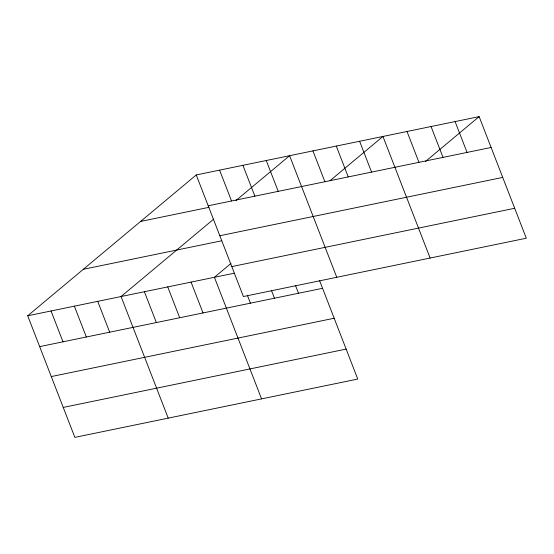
<?xml version="1.0" encoding="UTF-8"?>
<svg xmlns="http://www.w3.org/2000/svg" width="554" height="554" viewBox="0 0 554 554"><rect width="100%" height="100%" fill="white"/><g stroke="black" fill="none" stroke-linecap="round" stroke-linejoin="round"><path stroke-width="0.83" d="M319.492 280.393L357.759 379.054L74.859 437.376L27.7 315.78L196.241 174.946L479.141 116.624L526.3 238.22L243.407 296.535L196.241 174.946M213.796 219.045L121.056 296.535L168.215 418.125M235.962 200.52L289.597 155.702L336.763 277.291M230.963 263.462L214.412 277.291L261.571 398.88M329.983 180.722L382.952 136.457L430.119 258.046M425.507 161.443L479.141 116.624M208.207 205.79L491.1 147.468M140.626 221.42L208.976 207.334M219.82 235.734L502.713 177.412M83.322 269.306L221.683 240.782M231.787 266.592L514.687 208.269M27.7 315.78L234.314 273.191M39.659 346.624L322.56 288.302M51.28 376.568L334.173 318.252M63.246 407.425L346.139 349.103M455.09 121.582L467.057 152.426M431.047 126.541L443.006 157.384M407.003 131.499L418.962 162.343M359.615 141.27L371.575 172.107M336.278 146.076L348.237 176.92M312.934 150.889L324.9 181.733M266.259 160.515L278.219 191.352M295.448 285.352L298.509 293.26M242.922 165.327L254.882 196.164M271.398 290.31L274.465 298.218M219.585 170.133L231.544 200.977M247.354 295.268L250.422 303.177M191.075 282.104L203.034 312.948M167.73 286.917L179.697 317.754M144.393 291.729L156.36 322.567M97.719 301.348L109.678 332.192M74.374 306.161L86.341 336.998M51.037 310.974L63.004 341.811"/></g></svg>
